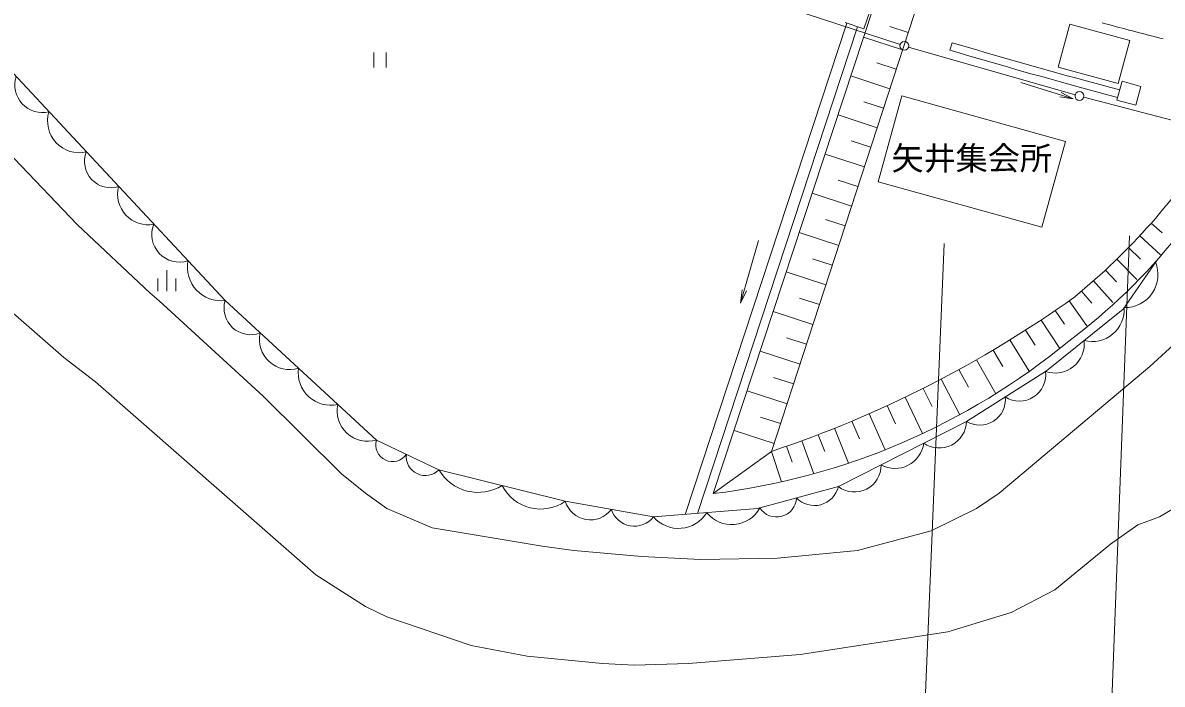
# Model space of a CAD drawing. Units: millimetres, scale not verified. Extents: x 40000 to 680000, y 20000 to 380000.
# Drawn here: x 73534 to 137491, y 239906 to 277046 of the extents above; entities that cross this region are included whole.
import ezdxf
from ezdxf.enums import TextEntityAlignment as Align

# ---------------------------------------------------------------- set-up
doc = ezdxf.new("R2010")
doc.units = ezdxf.units.MM
doc.header["$LTSCALE"] = 1000
for name, color, linetype, lineweight in [('M-BGD', 7, 'Continuous', 13), ('M-BMK-ROW', 30, 'Continuous', 13), ('M-STR-HTXT', 7, 'Continuous', 13)]:
    doc.layers.add(name, color=color, linetype=linetype, lineweight=lineweight)
doc.styles.add('ＭＳ ゴシック', font='')
doc.styles.get('ＭＳ ゴシック').set_extended_font_data('MS Gothic')

msp = doc.modelspace()

# ---------------------------------------------------------------- linework, layer by layer
at = {"layer": 'M-BGD'}
for p, q in [((124173, 279370), (115558, 252979)), ((112294, 250606), (121286, 277922)), ((120737, 276699), (121100, 277737)), ((110709, 249439), (119792, 277029)), ((119699, 277062), (120737, 276699)), ((131645, 274554), (132303, 276971)), ((132303, 276971), (135680, 276052)), ((111402, 249495), (120396, 276818)), ((123234, 276494), (122205, 276830)), ((122919, 275529), (120733, 276242)), ((125704, 275926), (125579, 275504)), ((135022, 273635), (135680, 276052)), ((93242, 275381), (93242, 274540)), ((93934, 275381), (93934, 274540)), ((122562, 274436), (121468, 274793)), ((131645, 274554), (135022, 273635)), ((122205, 273343), (120014, 274058)), ((133086, 273820), (135100, 273272)), ((134945, 272702), (135234, 273764)), ((135234, 273764), (136296, 273475)), ((129564, 273688), (132500, 272781)), ((132970, 273395), (134985, 272847)), ((136007, 272413), (136296, 273475)), ((121848, 272247), (120750, 272605)), ((134945, 272702), (136007, 272413)), ((121490, 271151), (119293, 271868)), ((121131, 270053), (120031, 270412)), ((120773, 268954), (118570, 269673)), ((120413, 267853), (119311, 268213)), ((120054, 266751), (117846, 267472)), ((119693, 265647), (118588, 266008)), ((136874, 265797), (137485, 265259)), ((114828, 264826), (113827, 261298)), ((119333, 264543), (117119, 265266)), ((136233, 265089), (137387, 264017)), ((135600, 264424), (136271, 263770)), ((118972, 263436), (117864, 263798)), ((134951, 263775), (136061, 262637)), ((81619, 263153), (81619, 261973)), ((118611, 262330), (116391, 263054)), ((134304, 263160), (134920, 262496)), ((81112, 262692), (81112, 261973)), ((82126, 262692), (82126, 261973)), ((133643, 262560), (134722, 261340)), ((118248, 261220), (117137, 261583)), ((132967, 261977), (133542, 261294)), ((132263, 261430), (133256, 260024)), ((117886, 260110), (115661, 260837)), ((130689, 260353), (131742, 258764)), ((131480, 260886), (132001, 260124)), ((129821, 259788), (130357, 258951)), ((117523, 258998), (116409, 259362)), ((128944, 259237), (130032, 257475)), ((117160, 257886), (114930, 258614)), ((128007, 258670), (128551, 257754)), ((127060, 258119), (128146, 256216)), ((116796, 256771), (115679, 257135)), ((126075, 257568), (126609, 256593)), ((124074, 256518), (124582, 255508)), ((125081, 257035), (126130, 255037)), ((116432, 255656), (114196, 256385)), ((123059, 256018), (124039, 253978)), ((122057, 255547), (122525, 254531)), ((116067, 254538), (114948, 254903)), ((120078, 254678), (120496, 253681)), ((121048, 255094), (121937, 253068)), ((115702, 253420), (113461, 254151)), ((118183, 253918), (118548, 252965)), ((119101, 254277), (119886, 252317)), ((116411, 253270), (116722, 252380)), ((117260, 253573), (117936, 251722)), ((112294, 250606), (115558, 252979)), ((115558, 252979), (116129, 251269))]:
    msp.add_line(p, q, dxfattribs=at)
for points in [[(134113, 277046), (134303, 276994), (134494, 276943), (134684, 276891), (134874, 276840), (135065, 276789), (135255, 276738), (135446, 276688), (135636, 276637), (135827, 276586), (136018, 276536), (136208, 276485), (136399, 276435), (136590, 276385), (136780, 276335), (136971, 276285), (137162, 276235), (137353, 276186), (137544, 276136)], [(70916, 276417), (84891, 261446), (93387, 253617), (96888, 251946), (103986, 250179), (108938, 249296), (114774, 249769), (119317, 250999), (126509, 254658), (130988, 257497), (135305, 260970), (137182, 263697)], [(131747, 272883), (132500, 272781), (131820, 273122)], [(81183, 261427), (87019, 256089), (91424, 251728), (92779, 250628), (93964, 249781), (96504, 248680), (102685, 247664), (104463, 247410), (108273, 247072), (111575, 246902), (115893, 246987), (120380, 247410), (124529, 248511), (127069, 249781), (128339, 250628), (136805, 257740), (139007, 259772), (142224, 262820), (146881, 267646), (148235, 269339), (150013, 272387)], [(70511, 271540), (73051, 269424), (76607, 265698), (80671, 261888), (81183, 261427)], [(69072, 264174), (75845, 258248), (77623, 256893), (89985, 246056), (92779, 244278), (93964, 243685), (98705, 242076), (101838, 241484), (106071, 241060), (107849, 240976), (110897, 241060), (117163, 241568), (125460, 242838), (129016, 243939), (131471, 245209), (134594, 247769), (136128, 248850), (137332, 249301), (139989, 250875), (145446, 255575), (150299, 259891)], [(113911, 262054), (113827, 261298), (114152, 261985)]]:
    msp.add_lwpolyline(points, dxfattribs=at)
msp.add_lwpolyline([(122882, 272935), (132063, 270384), (130725, 265569), (121543, 268121)], close=True, dxfattribs=at)
for centre, radius, start, end in [((235199, 645746), 385689, 253.50718, 254.6476), ((235199, 645746), 386129, 253.50718, 254.64768), ((74648, 273564), 1562, 163.04331, 283.01065), ((76704, 271527), 1780, 163.1836, 282.87036), ((109195, 290199), 36900, 309.33485, 327.8086), ((78478, 269258), 1478, 158.81503, 287.23892), ((80571, 267414), 1711, 165.34728, 280.70668), ((82329, 265156), 1551, 158.18016, 287.8738), ((112835, 285305), 32552, 306.60273, 321.58291), ((84673, 263333), 1900, 169.46644, 276.58752), ((135403, 262904), 1849, 268.77017, 22.6539), ((95288, 313781), 64092, 288.43782, 305.58533), ((86328, 261027), 1497, 163.76389, 290.92049), ((133560, 260952), 1806, 255.53529, 3.2475), ((88515, 259266), 1692, 167.61024, 287.07414), ((107634, 288976), 38652, 276.92407, 309.54864), ((131476, 259020), 1643, 250.97232, 6.39028), ((90812, 257393), 1819, 171.92344, 282.76095), ((129476, 257282), 1477, 237.50029, 7.23299), ((127245, 255900), 1444, 239.31534, 5.41794), ((92895, 255264), 1718, 168.052, 286.63238), ((124969, 254711), 1541, 235.89195, 358.03948), ((94290, 253348), 942, 163.41293, 325.54022), ((122489, 253652), 1630, 241.57113, 352.3603), ((96127, 252692), 1067, 173.39005, 315.5631), ((120218, 252193), 1496, 232.95128, 0.98015), ((99096, 253233), 2556, 210.24868, 301.7987), ((102598, 252162), 2420, 207.07374, 304.97364), ((117964, 251330), 1392, 224.03642, 346.27171), ((105396, 250606), 1473, 196.84304, 322.93288), ((115845, 250415), 1120, 213.03369, 357.27445), ((107869, 250145), 1366, 198.2074, 321.56852), ((110342, 250508), 1854, 220.80199, 328.46894), ((113325, 250670), 1802, 218.92334, 331.30229)]:
    msp.add_arc(centre, radius, start, end, dxfattribs=at)
at = {"layer": 'M-BMK-ROW'}
for p, q in [((122780, 275828), (103974, 281987)), ((132606, 273004), (123258, 275682)), ((142600, 270372), (133088, 272871))]:
    msp.add_line(p, q, dxfattribs=at)
for centre in [(123018, 275751), (132847, 272935)]:
    msp.add_circle(centre, 250, dxfattribs=at)
at = {"layer": 'M-STR-HTXT'}
for p, q in [((135662, 265076), (134395, 231751)), ((125244, 264660), (123899, 231938))]:
    msp.add_line(p, q, dxfattribs=at)

# ---------------------------------------------------------------- texts
at = {"layer": 'M-BGD', "style": 'ＭＳ ゴシック'}
msp.add_text('矢井集会所', height=1320, dxfattribs=at).set_placement((122299, 268382), align=Align.BOTTOM_LEFT)

doc.saveas('drawing.dxf')
